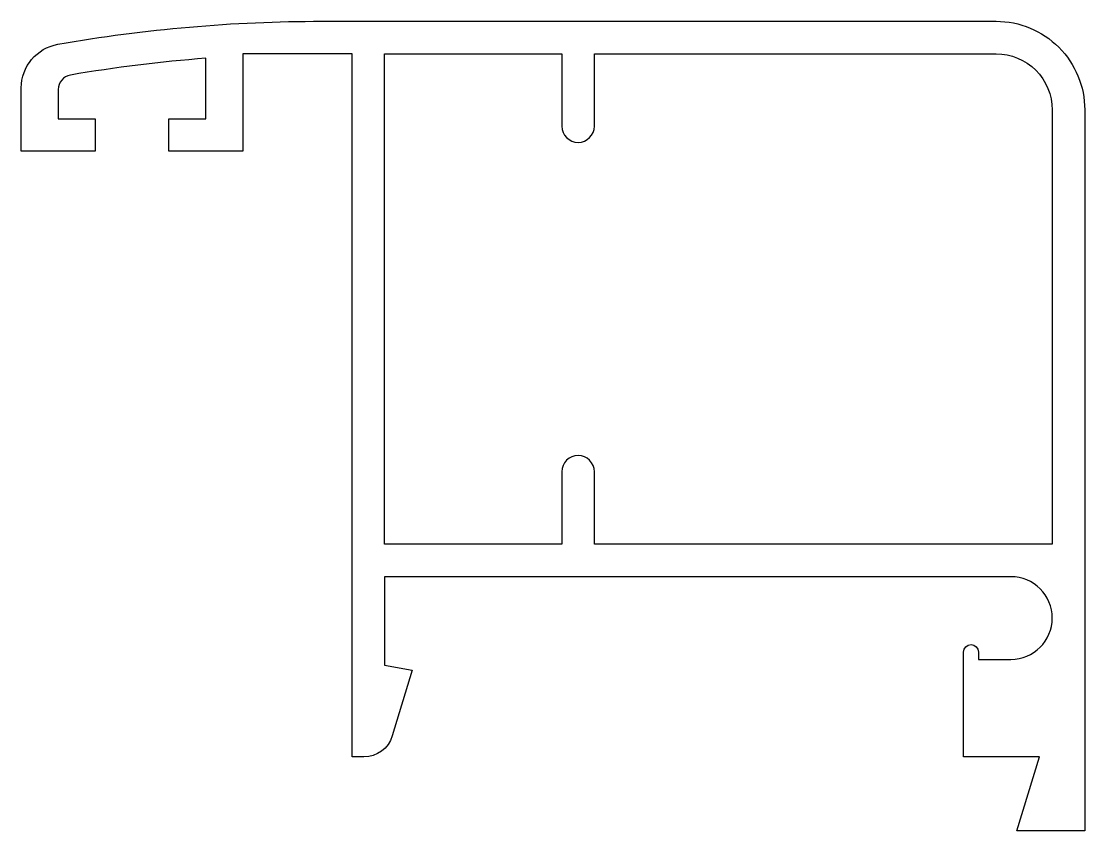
# Model space of a CAD drawing. Extents: x 588.8 to 624.8, y 628.5 to 655.9.
import ezdxf

# ---------------------------------------------------------------- set-up
doc = ezdxf.new("R2010")
doc.units = 0
doc.layers.add('PARÇA', color=5, linetype='CONTINUOUS')

msp = doc.modelspace()

# ---------------------------------------------------------------- linework, layer by layer
at = {"layer": 'PARÇA', "color": 0, "flags": 128}
for points in [[(600.424, 631.02), (600.024, 631.02), (600.024, 654.82), (596.324, 654.82), (596.324, 651.52), (593.824, 651.52), (593.824, 652.62), (595.074, 652.62), (595.074, 654.668, 0.02288), (590.489, 654.099, 0.365467), (590.074, 653.606), (590.074, 652.62), (591.324, 652.62), (591.324, 651.52), (588.824, 651.52), (588.824, 653.664, -0.364129), (590.064, 655.141, -0.04352), (598.996, 655.92), (621.824, 655.92, -0.414214), (624.824, 652.92), (624.824, 628.52), (622.524, 628.52), (623.288, 631.02), (620.724, 631.02), (620.724, 634.57, -1), (621.224, 634.57), (621.224, 634.32), (622.324, 634.32, 1), (622.324, 637.12), (601.124, 637.12), (601.124, 634.12), (602.061, 633.955), (601.38, 631.728, -0.329751)], [(607.124, 638.22), (601.124, 638.22), (601.124, 654.82), (607.124, 654.82), (607.124, 652.37, 1), (608.224, 652.37), (608.224, 654.82), (621.824, 654.82, -0.414214), (623.724, 652.92), (623.724, 638.22), (608.224, 638.22), (608.224, 640.67, 1), (607.124, 640.67)]]:
    msp.add_lwpolyline(points, format="xyb", close=True, dxfattribs=at)

doc.saveas('drawing.dxf')
